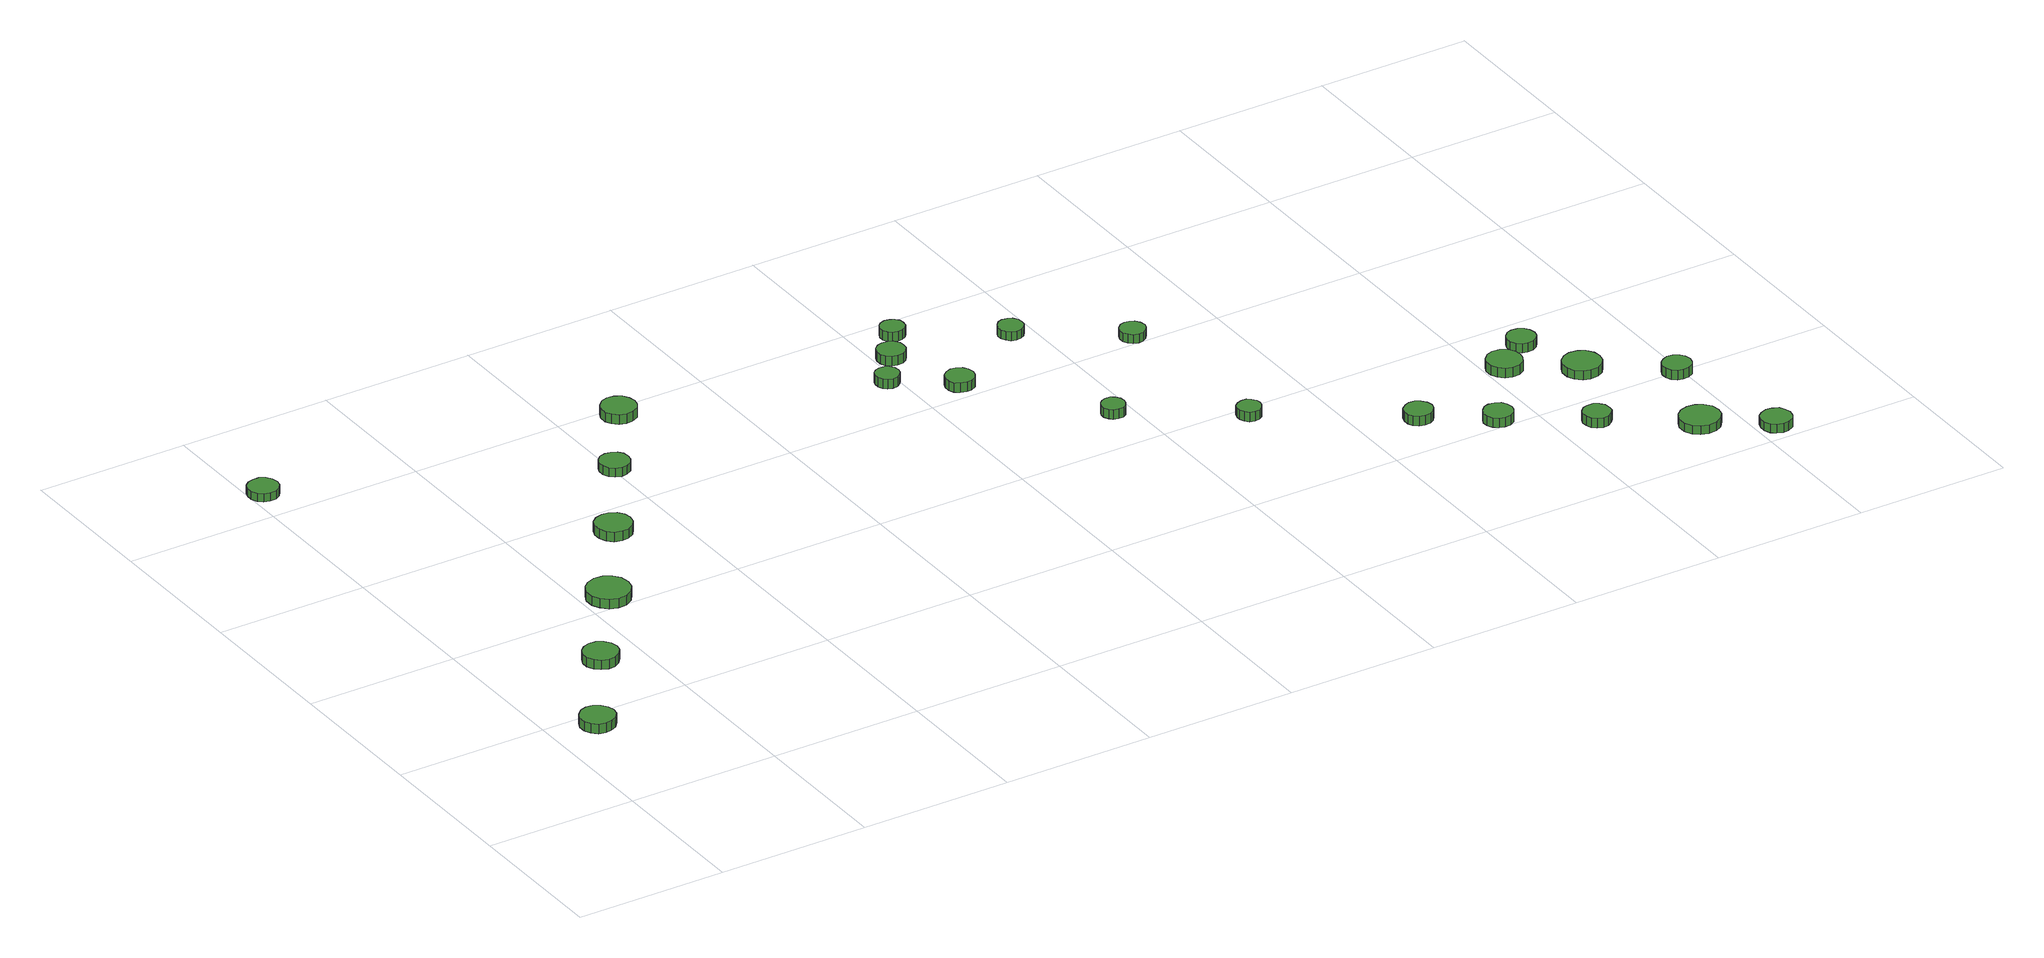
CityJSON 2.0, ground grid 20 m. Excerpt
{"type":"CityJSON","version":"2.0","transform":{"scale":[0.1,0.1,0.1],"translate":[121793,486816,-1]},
"CityObjects":{
"tree1":{"type":"SolitaryVegetationObject","attributes":{"function":"something"},"geometry":[{"type":"MultiSurface","lod":"1","boundaries":[[[0,1,2,3,4,5,6,7,8,9,10,11,12,13,14]],[[15,16,17,18,19,20,21,22,23,24,25,26,27,28,29]],[[0,29,28,1]],[[1,28,27,2]],[[2,27,26,3]],[[3,26,25,4]],[[4,25,24,5]],[[5,24,23,6]],[[6,23,22,7]],[[7,22,21,8]],[[8,21,20,9]],[[9,20,19,10]],[[10,19,18,11]],[[11,18,17,12]],[[12,17,16,13]],[[13,16,15,14]],[[14,15,29,0]]]}]},
"tree2":{"type":"SolitaryVegetationObject","attributes":{"function":"something"},"geometry":[{"type":"MultiSurface","lod":"1","boundaries":[[[30,31,32,33,34,35,36,37,38,39,40,41,42,43,44]],[[45,46,47,48,49,50,51,52,53,54,55,56,57,58,59]],[[30,59,58,31]],[[31,58,57,32]],[[32,57,56,33]],[[33,56,55,34]],[[34,55,54,35]],[[35,54,53,36]],[[36,53,52,37]],[[37,52,51,38]],[[38,51,50,39]],[[39,50,49,40]],[[40,49,48,41]],[[41,48,47,42]],[[42,47,46,43]],[[43,46,45,44]],[[44,45,59,30]]]}]},
"tree3":{"type":"SolitaryVegetationObject","attributes":{"function":"something"},"geometry":[{"type":"MultiSurface","lod":"1","boundaries":[[[60,61,62,63,64,65,66,67,68,69,70,71,72,73,74]],[[75,76,77,78,79,80,81,82,83,84,85,86,87,88,89]],[[60,89,88,61]],[[61,88,87,62]],[[62,87,86,63]],[[63,86,85,64]],[[64,85,84,65]],[[65,84,83,66]],[[66,83,82,67]],[[67,82,81,68]],[[68,81,80,69]],[[69,80,79,70]],[[70,79,78,71]],[[71,78,77,72]],[[72,77,76,73]],[[73,76,75,74]],[[74,75,89,60]]]}]},
"tree4":{"type":"SolitaryVegetationObject","attributes":{"function":"something"},"geometry":[{"type":"MultiSurface","lod":"1","boundaries":[[[90,91,92,93,94,95,96,97,98,99,100,101,102,103,104]],[[105,106,107,108,109,110,111,112,113,114,115,116,117,118,119]],[[90,119,118,91]],[[91,118,117,92]],[[92,117,116,93]],[[93,116,115,94]],[[94,115,114,95]],[[95,114,113,96]],[[96,113,112,97]],[[97,112,111,98]],[[98,111,110,99]],[[99,110,109,100]],[[100,109,108,101]],[[101,108,107,102]],[[102,107,106,103]],[[103,106,105,104]],[[104,105,119,90]]]}]},
"tree5":{"type":"SolitaryVegetationObject","attributes":{"function":"something"},"geometry":[{"type":"MultiSurface","lod":"1","boundaries":[[[120,121,122,123,124,125,126,127,128,129,130,131,132,133,134]],[[135,136,137,138,139,140,141,142,143,144,145,146,147,148,149]],[[120,149,148,121]],[[121,148,147,122]],[[122,147,146,123]],[[123,146,145,124]],[[124,145,144,125]],[[125,144,143,126]],[[126,143,142,127]],[[127,142,141,128]],[[128,141,140,129]],[[129,140,139,130]],[[130,139,138,131]],[[131,138,137,132]],[[132,137,136,133]],[[133,136,135,134]],[[134,135,149,120]]]}]},
"tree6":{"type":"SolitaryVegetationObject","attributes":{"function":"something"},"geometry":[{"type":"MultiSurface","lod":"1","boundaries":[[[150,151,152,153,154,155,156,157,158,159,160,161,162,163,164]],[[165,166,167,168,169,170,171,172,173,174,175,176,177,178,179]],[[150,179,178,151]],[[151,178,177,152]],[[152,177,176,153]],[[153,176,175,154]],[[154,175,174,155]],[[155,174,173,156]],[[156,173,172,157]],[[157,172,171,158]],[[158,171,170,159]],[[159,170,169,160]],[[160,169,168,161]],[[161,168,167,162]],[[162,167,166,163]],[[163,166,165,164]],[[164,165,179,150]]]}]},
"tree7":{"type":"SolitaryVegetationObject","attributes":{"function":"something"},"geometry":[{"type":"MultiSurface","lod":"1","boundaries":[[[180,181,182,183,184,185,186,187,188,189,190,191,192,193,194]],[[195,196,197,198,199,200,201,202,203,204,205,206,207,208,209]],[[180,209,208,181]],[[181,208,207,182]],[[182,207,206,183]],[[183,206,205,184]],[[184,205,204,185]],[[185,204,203,186]],[[186,203,202,187]],[[187,202,201,188]],[[188,201,200,189]],[[189,200,199,190]],[[190,199,198,191]],[[191,198,197,192]],[[192,197,196,193]],[[193,196,195,194]],[[194,195,209,180]]]}]},
"tree8":{"type":"SolitaryVegetationObject","attributes":{"function":"something"},"geometry":[{"type":"MultiSurface","lod":"1","boundaries":[[[210,211,212,213,214,215,216,217,218,219,220,221,222,223,224]],[[225,226,227,228,229,230,231,232,233,234,235,236,237,238,239]],[[210,239,238,211]],[[211,238,237,212]],[[212,237,236,213]],[[213,236,235,214]],[[214,235,234,215]],[[215,234,233,216]],[[216,233,232,217]],[[217,232,231,218]],[[218,231,230,219]],[[219,230,229,220]],[[220,229,228,221]],[[221,228,227,222]],[[222,227,226,223]],[[223,226,225,224]],[[224,225,239,210]]]}]},
"tree9":{"type":"SolitaryVegetationObject","attributes":{"function":"something"},"geometry":[{"type":"MultiSurface","lod":"1","boundaries":[[[240,241,242,243,244,245,246,247,248,249,250,251,252,253,254]],[[255,256,257,258,259,260,261,262,263,264,265,266,267,268,269]],[[240,269,268,241]],[[241,268,267,242]],[[242,267,266,243]],[[243,266,265,244]],[[244,265,264,245]],[[245,264,263,246]],[[246,263,262,247]],[[247,262,261,248]],[[248,261,260,249]],[[249,260,259,250]],[[250,259,258,251]],[[251,258,257,252]],[[252,257,256,253]],[[253,256,255,254]],[[254,255,269,240]]]}]},
"tree10":{"type":"SolitaryVegetationObject","attributes":{"function":"something"},"geometry":[{"type":"MultiSurface","lod":"1","boundaries":[[[270,271,272,273,274,275,276,277,278,279,280,281,282,283,284]],[[285,286,287,288,289,290,291,292,293,294,295,296,297,298,299]],[[270,299,298,271]],[[271,298,297,272]],[[272,297,296,273]],[[273,296,295,274]],[[274,295,294,275]],[[275,294,293,276]],[[276,293,292,277]],[[277,292,291,278]],[[278,291,290,279]],[[279,290,289,280]],[[280,289,288,281]],[[281,288,287,282]],[[282,287,286,283]],[[283,286,285,284]],[[284,285,299,270]]]}]},
"tree11":{"type":"SolitaryVegetationObject","attributes":{"function":"something"},"geometry":[{"type":"MultiSurface","lod":"1","boundaries":[[[300,301,302,303,304,305,306,307,308,309,310,311,312,313,314]],[[315,316,317,318,319,320,321,322,323,324,325,326,327,328,329]],[[300,329,328,301]],[[301,328,327,302]],[[302,327,326,303]],[[303,326,325,304]],[[304,325,324,305]],[[305,324,323,306]],[[306,323,322,307]],[[307,322,321,308]],[[308,321,320,309]],[[309,320,319,310]],[[310,319,318,311]],[[311,318,317,312]],[[312,317,316,313]],[[313,316,315,314]],[[314,315,329,300]]]}]},
"tree12":{"type":"SolitaryVegetationObject","attributes":{"function":"something"},"geometry":[{"type":"MultiSurface","lod":"1","boundaries":[[[330,331,332,333,334,335,336,337,338,339,340,341,342,343,344]],[[345,346,347,348,349,350,351,352,353,354,355,356,357,358,359]],[[330,359,358,331]],[[331,358,357,332]],[[332,357,356,333]],[[333,356,355,334]],[[334,355,354,335]],[[335,354,353,336]],[[336,353,352,337]],[[337,352,351,338]],[[338,351,350,339]],[[339,350,349,340]],[[340,349,348,341]],[[341,348,347,342]],[[342,347,346,343]],[[343,346,345,344]],[[344,345,359,330]]]}]},
"tree13":{"type":"SolitaryVegetationObject","attributes":{"function":"something"},"geometry":[{"type":"MultiSurface","lod":"1","boundaries":[[[360,361,362,363,364,365,366,367,368,369,370,371,372,373,374]],[[375,376,377,378,379,380,381,382,383,384,385,386,387,388,389]],[[360,389,388,361]],[[361,388,387,362]],[[362,387,386,363]],[[363,386,385,364]],[[364,385,384,365]],[[365,384,383,366]],[[366,383,382,367]],[[367,382,381,368]],[[368,381,380,369]],[[369,380,379,370]],[[370,379,378,371]],[[371,378,377,372]],[[372,377,376,373]],[[373,376,375,374]],[[374,375,389,360]]]}]},
"tree14":{"type":"SolitaryVegetationObject","attributes":{"function":"something"},"geometry":[{"type":"MultiSurface","lod":"1","boundaries":[[[390,391,392,393,394,395,396,397,398,399,400,401,402,403,404]],[[405,406,407,408,409,410,411,412,413,414,415,416,417,418,419]],[[390,419,418,391]],[[391,418,417,392]],[[392,417,416,393]],[[393,416,415,394]],[[394,415,414,395]],[[395,414,413,396]],[[396,413,412,397]],[[397,412,411,398]],[[398,411,410,399]],[[399,410,409,400]],[[400,409,408,401]],[[401,408,407,402]],[[402,407,406,403]],[[403,406,405,404]],[[404,405,419,390]]]}]},
"tree15":{"type":"SolitaryVegetationObject","attributes":{"function":"something"},"geometry":[{"type":"MultiSurface","lod":"1","boundaries":[[[420,421,422,423,424,425,426,427,428,429,430,431,432,433,434]],[[435,436,437,438,439,440,441,442,443,444,445,446,447,448,449]],[[420,449,448,421]],[[421,448,447,422]],[[422,447,446,423]],[[423,446,445,424]],[[424,445,444,425]],[[425,444,443,426]],[[426,443,442,427]],[[427,442,441,428]],[[428,441,440,429]],[[429,440,439,430]],[[430,439,438,431]],[[431,438,437,432]],[[432,437,436,433]],[[433,436,435,434]],[[434,435,449,420]]]}]},
"tree16":{"type":"SolitaryVegetationObject","attributes":{"function":"something"},"geometry":[{"type":"MultiSurface","lod":"1","boundaries":[[[450,451,452,453,454,455,456,457,458,459,460,461,462,463,464]],[[465,466,467,468,469,470,471,472,473,474,475,476,477,478,479]],[[450,479,478,451]],[[451,478,477,452]],[[452,477,476,453]],[[453,476,475,454]],[[454,475,474,455]],[[455,474,473,456]],[[456,473,472,457]],[[457,472,471,458]],[[458,471,470,459]],[[459,470,469,460]],[[460,469,468,461]],[[461,468,467,462]],[[462,467,466,463]],[[463,466,465,464]],[[464,465,479,450]]]}]},
"tree17":{"type":"SolitaryVegetationObject","attributes":{"function":"something"},"geometry":[{"type":"MultiSurface","lod":"1","boundaries":[[[480,481,482,483,484,485,486,487,488,489,490,491,492,493,494]],[[495,496,497,498,499,500,501,502,503,504,505,506,507,508,509]],[[480,509,508,481]],[[481,508,507,482]],[[482,507,506,483]],[[483,506,505,484]],[[484,505,504,485]],[[485,504,503,486]],[[486,503,502,487]],[[487,502,501,488]],[[488,501,500,489]],[[489,500,499,490]],[[490,499,498,491]],[[491,498,497,492]],[[492,497,496,493]],[[493,496,495,494]],[[494,495,509,480]]]}]},
"tree18":{"type":"SolitaryVegetationObject","attributes":{"function":"something"},"geometry":[{"type":"MultiSurface","lod":"1","boundaries":[[[510,511,512,513,514,515,516,517,518,519,520,521,522,523,524]],[[525,526,527,528,529,530,531,532,533,534,535,536,537,538,539]],[[510,539,538,511]],[[511,538,537,512]],[[512,537,536,513]],[[513,536,535,514]],[[514,535,534,515]],[[515,534,533,516]],[[516,533,532,517]],[[517,532,531,518]],[[518,531,530,519]],[[519,530,529,520]],[[520,529,528,521]],[[521,528,527,522]],[[522,527,526,523]],[[523,526,525,524]],[[524,525,539,510]]]}]},
"tree19":{"type":"SolitaryVegetationObject","attributes":{"function":"something"},"geometry":[{"type":"MultiSurface","lod":"1","boundaries":[[[540,541,542,543,544,545,546,547,548,549,550,551,552,553,554]],[[555,556,557,558,559,560,561,562,563,564,565,566,567,568,569]],[[540,569,568,541]],[[541,568,567,542]],[[542,567,566,543]],[[543,566,565,544]],[[544,565,564,545]],[[545,564,563,546]],[[546,563,562,547]],[[547,562,561,548]],[[548,561,560,549]],[[549,560,559,550]],[[550,559,558,551]],[[551,558,557,552]],[[552,557,556,553]],[[553,556,555,554]],[[554,555,569,540]]]}]},
"tree20":{"type":"SolitaryVegetationObject","attributes":{"function":"something"},"geometry":[{"type":"MultiSurface","lod":"1","boundaries":[[[570,571,572,573,574,575,576,577,578,579,580,581,582,583,584]],[[585,586,587,588,589,590,591,592,593,594,595,596,597,598,599]],[[570,599,598,571]],[[571,598,597,572]],[[572,597,596,573]],[[573,596,595,574]],[[574,595,594,575]],[[575,594,593,576]],[[576,593,592,577]],[[577,592,591,578]],[[578,591,590,579]],[[579,590,589,580]],[[580,589,588,581]],[[581,588,587,582]],[[582,587,586,583]],[[583,586,585,584]],[[584,585,599,570]]]}]},
"tree21":{"type":"SolitaryVegetationObject","attributes":{"function":"something"},"geometry":[{"type":"MultiSurface","lod":"1","boundaries":[[[600,601,602,603,604,605,606,607,608,609,610,611,612,613,614]],[[615,616,617,618,619,620,621,622,623,624,625,626,627,628,629]],[[600,629,628,601]],[[601,628,627,602]],[[602,627,626,603]],[[603,626,625,604]],[[604,625,624,605]],[[605,624,623,606]],[[606,623,622,607]],[[607,622,621,608]],[[608,621,620,609]],[[609,620,619,610]],[[610,619,618,611]],[[611,618,617,612]],[[612,617,616,613]],[[613,616,615,614]],[[614,615,629,600]]]}]},
"tree22":{"type":"SolitaryVegetationObject","attributes":{"function":"something"},"geometry":[{"type":"MultiSurface","lod":"1","boundaries":[[[630,631,632,633,634,635,636,637,638,639,640,641,642,643,644]],[[645,646,647,648,649,650,651,652,653,654,655,656,657,658,659]],[[630,659,658,631]],[[631,658,657,632]],[[632,657,656,633]],[[633,656,655,634]],[[634,655,654,635]],[[635,654,653,636]],[[636,653,652,637]],[[637,652,651,638]],[[638,651,650,639]],[[639,650,649,640]],[[640,649,648,641]],[[641,648,647,642]],[[642,647,646,643]],[[643,646,645,644]],[[644,645,659,630]]]}]},
"tree23":{"type":"SolitaryVegetationObject","attributes":{"function":"something"},"geometry":[{"type":"MultiSurface","lod":"1","boundaries":[[[660,661,662,663,664,665,666,667,668,669,670,671,672,673,674]],[[675,676,677,678,679,680,681,682,683,684,685,686,687,688,689]],[[660,689,688,661]],[[661,688,687,662]],[[662,687,686,663]],[[663,686,685,664]],[[664,685,684,665]],[[665,684,683,666]],[[666,683,682,667]],[[667,682,681,668]],[[668,681,680,669]],[[669,680,679,670]],[[670,679,678,671]],[[671,678,677,672]],[[672,677,676,673]],[[673,676,675,674]],[[674,675,689,660]]]}]},
"tree24":{"type":"SolitaryVegetationObject","attributes":{"function":"something"},"geometry":[{"type":"MultiSurface","lod":"1","boundaries":[[[690,691,692,693,694,695,696,697,698,699,700,701,702,703,704]],[[705,706,707,708,709,710,711,712,713,714,715,716,717,718,719]],[[690,719,718,691]],[[691,718,717,692]],[[692,717,716,693]],[[693,716,715,694]],[[694,715,714,695]],[[695,714,713,696]],[[696,713,712,697]],[[697,712,711,698]],[[698,711,710,699]],[[699,710,709,700]],[[700,709,708,701]],[[701,708,707,702]],[[702,707,706,703]],[[703,706,705,704]],[[704,705,719,690]]]}]}
},
"vertices":[
[84,174,20],[82,183,20],[76,191,20],[68,196,20],[59,197,20],[50,194,20],[43,187,20],[39,179,20],[39,169,20],[43,161,20],[50,154,20],[59,152,20],[68,153,20],[76,157,20],[82,165,20],[82,165,7],[76,157,7],[68,153,7],[59,152,7],[50,154,7],[43,161,7],[39,169,7],[39,179,7],[43,187,7],[50,194,7],[59,197,7],[68,196,7],[76,191,7],[82,183,7],[84,174,7],
[168,300,20],[166,310,20],[160,317,20],[152,322,20],[143,323,20],[134,320,20],[127,314,20],[123,305,20],[123,296,20],[127,287,20],[134,281,20],[143,278,20],[152,279,20],[160,284,20],[166,291,20],[166,291,7],[160,284,7],[152,279,7],[143,278,7],[134,281,7],[127,287,7],[123,296,7],[123,305,7],[127,314,7],[134,320,7],[143,323,7],[152,322,7],[160,317,7],[166,310,7],[168,300,7],
[39,852,16],[37,860,16],[32,867,16],[25,871,16],[17,871,16],[9,869,16],[3,864,16],[0,856,16],[0,848,16],[3,840,16],[9,835,16],[17,833,16],[25,833,16],[32,837,16],[37,844,16],[37,844,5],[32,837,5],[25,833,5],[17,833,5],[9,835,5],[3,840,5],[0,848,5],[0,856,5],[3,864,5],[9,869,5],[17,871,5],[25,871,5],[32,867,5],[37,860,5],[39,852,5],
[260,421,21],[258,433,21],[251,442,21],[241,448,21],[229,449,21],[218,445,21],[210,438,21],[205,427,21],[205,415,21],[210,405,21],[218,397,21],[229,393,21],[241,394,21],[251,400,21],[258,410,21],[258,410,8],[251,400,8],[241,394,8],[229,393,8],[218,397,8],[210,405,8],[205,415,8],[205,427,8],[210,438,8],[218,445,8],[229,449,8],[241,448,8],[251,442,8],[258,433,8],[260,421,8],
[345,551,20],[343,560,20],[337,568,20],[328,573,20],[319,574,20],[309,571,20],[302,565,20],[298,556,20],[298,546,20],[302,537,20],[309,530,20],[319,527,20],[328,528,20],[337,533,20],[343,541,20],[343,541,7],[337,533,7],[328,528,7],[319,527,7],[309,530,7],[302,537,7],[298,546,7],[298,556,7],[302,565,7],[309,571,7],[319,574,7],[328,573,7],[337,568,7],[343,560,7],[345,551,7],
[420,675,20],[419,683,20],[414,689,20],[407,693,20],[399,694,20],[391,692,20],[385,686,20],[382,679,20],[382,671,20],[385,663,20],[391,658,20],[399,655,20],[407,656,20],[414,660,20],[419,667,20],[419,667,8],[414,660,8],[407,656,8],[399,655,8],[391,658,8],[385,663,8],[382,671,8],[382,679,8],[385,686,8],[391,692,8],[399,694,8],[407,693,8],[414,689,8],[419,683,8],[420,675,8],
[497,782,20],[495,791,20],[490,799,20],[481,804,20],[472,805,20],[463,802,20],[456,795,20],[452,787,20],[452,777,20],[456,769,20],[463,763,20],[472,760,20],[481,761,20],[490,765,20],[495,773,20],[495,773,7],[490,765,7],[481,761,7],[472,760,7],[463,763,7],[456,769,7],[452,777,7],[452,787,7],[456,795,7],[463,802,7],[472,805,7],[481,804,7],[490,799,7],[495,791,7],[497,782,7],
[800,675,21],[799,682,21],[795,687,21],[790,690,21],[783,691,21],[777,689,21],[772,685,21],[770,679,21],[770,672,21],[772,666,21],[777,662,21],[783,660,21],[790,661,21],[795,664,21],[799,669,21],[799,669,8],[795,664,8],[790,661,8],[783,660,8],[777,662,8],[772,666,8],[770,672,8],[770,679,8],[772,685,8],[777,689,8],[783,691,8],[790,690,8],[795,687,8],[799,682,8],[800,675,8],
[838,723,20],[837,730,20],[832,737,20],[826,740,20],[818,741,20],[811,739,20],[805,734,20],[802,727,20],[802,719,20],[805,712,20],[811,707,20],[818,705,20],[826,706,20],[832,710,20],[837,716,20],[837,716,7],[832,710,7],[826,706,7],[818,705,7],[811,707,7],[805,712,7],[802,719,7],[802,727,7],[805,734,7],[811,739,7],[818,741,7],[826,740,7],[832,737,7],[837,730,7],[838,723,7],
[874,626,20],[872,634,20],[868,640,20],[861,644,20],[854,645,20],[846,642,20],[840,637,20],[837,630,20],[837,622,20],[840,615,20],[846,610,20],[854,608,20],[861,608,20],[868,612,20],[872,618,20],[872,618,7],[868,612,7],[861,608,7],[854,608,7],[846,610,7],[840,615,7],[837,622,7],[837,630,7],[840,637,7],[846,642,7],[854,645,7],[861,644,7],[868,640,7],[872,634,7],[874,626,7],
[866,769,20],[865,775,20],[861,780,20],[855,783,20],[849,784,20],[842,782,20],[838,778,20],[835,772,20],[835,765,20],[838,759,20],[842,755,20],[849,753,20],[855,754,20],[861,757,20],[865,762,20],[865,762,7],[861,757,7],[855,754,7],[849,753,7],[842,755,7],[838,759,7],[835,765,7],[835,772,7],[838,778,7],[842,782,7],[849,784,7],[855,783,7],[861,780,7],[865,775,7],[866,769,7],
[990,474,19],[989,480,19],[985,485,19],[980,489,19],[973,489,19],[967,487,19],[963,483,19],[960,477,19],[960,471,19],[963,465,19],[967,461,19],[973,459,19],[980,459,19],[985,462,19],[989,468,19],[989,468,6],[985,462,6],[980,459,6],[973,459,6],[967,461,6],[963,465,6],[960,471,6],[960,477,6],[963,483,6],[967,487,6],[973,489,6],[980,489,6],[985,485,6],[989,480,6],[990,474,6],
[987,697,19],[986,703,19],[982,709,19],[976,712,19],[969,713,19],[963,711,19],[958,706,19],[955,700,19],[955,693,19],[958,687,19],[963,682,19],[969,680,19],[976,681,19],[982,684,19],[986,690,19],[986,690,7],[982,684,7],[976,681,7],[969,680,7],[963,682,7],[958,687,7],[955,693,7],[955,700,7],[958,706,7],[963,711,7],[969,713,7],[976,712,7],[982,709,7],[986,703,7],[987,697,7],
[1123,382,20],[1122,388,20],[1118,393,20],[1113,397,20],[1106,397,20],[1100,395,20],[1095,391,20],[1093,385,20],[1093,379,20],[1095,373,20],[1100,368,20],[1106,366,20],[1113,367,20],[1118,370,20],[1122,376,20],[1122,376,7],[1118,370,7],[1113,367,7],[1106,366,7],[1100,368,7],[1095,373,7],[1093,379,7],[1093,385,7],[1095,391,7],[1100,395,7],[1106,397,7],[1113,397,7],[1118,393,7],[1122,388,7],[1123,382,7],
[1107,613,19],[1105,620,19],[1101,626,19],[1095,629,19],[1089,630,19],[1082,628,19],[1077,623,19],[1074,617,19],[1074,610,19],[1077,604,19],[1082,599,19],[1089,597,19],[1095,598,19],[1101,601,19],[1105,607,19],[1105,607,7],[1101,601,7],[1095,598,7],[1089,597,7],[1082,599,7],[1077,604,7],[1074,610,7],[1074,617,7],[1077,623,7],[1082,628,7],[1089,630,7],[1095,629,7],[1101,626,7],[1105,620,7],[1107,613,7],
[1293,268,20],[1291,276,20],[1286,282,20],[1280,286,20],[1272,287,20],[1265,284,20],[1259,279,20],[1256,272,20],[1256,264,20],[1259,257,20],[1265,252,20],[1272,250,20],[1280,251,20],[1286,254,20],[1291,261,20],[1291,261,7],[1286,254,7],[1280,251,7],[1272,250,7],[1265,252,7],[1259,257,7],[1256,264,7],[1256,272,7],[1259,279,7],[1265,284,7],[1272,287,7],[1280,286,7],[1286,282,7],[1291,276,7],[1293,268,7],
[1371,214,20],[1369,222,20],[1365,228,20],[1358,232,20],[1350,233,20],[1343,231,20],[1337,225,20],[1333,218,20],[1333,210,20],[1337,203,20],[1343,198,20],[1350,196,20],[1358,196,20],[1365,200,20],[1369,207,20],[1369,207,7],[1365,200,7],[1358,196,7],[1350,196,7],[1343,198,7],[1337,203,7],[1333,210,7],[1333,218,7],[1337,225,7],[1343,231,7],[1350,233,7],[1358,232,7],[1365,228,7],[1369,222,7],[1371,214,7],
[1468,150,20],[1467,158,20],[1462,164,20],[1456,168,20],[1448,168,20],[1441,166,20],[1436,161,20],[1433,154,20],[1433,147,20],[1436,140,20],[1441,135,20],[1448,132,20],[1456,133,20],[1462,137,20],[1467,143,20],[1467,143,7],[1462,137,7],[1456,133,7],[1448,132,7],[1441,135,7],[1436,140,7],[1433,147,7],[1433,154,7],[1436,161,7],[1441,166,7],[1448,168,7],[1456,168,7],[1462,164,7],[1467,158,7],[1468,150,7],
[1446,314,20],[1444,323,20],[1439,331,20],[1431,336,20],[1421,337,20],[1412,334,20],[1405,327,20],[1401,319,20],[1401,309,20],[1405,301,20],[1412,294,20],[1421,291,20],[1431,292,20],[1439,297,20],[1444,305,20],[1444,305,7],[1439,297,7],[1431,292,7],[1421,291,7],[1412,294,7],[1405,301,7],[1401,309,7],[1401,319,7],[1405,327,7],[1412,334,7],[1421,337,7],[1431,336,7],[1439,331,7],[1444,323,7],[1446,314,7],
[1576,78,19],[1574,89,19],[1567,98,19],[1558,103,19],[1547,104,19],[1537,101,19],[1529,94,19],[1524,84,19],[1524,73,19],[1529,63,19],[1537,56,19],[1547,53,19],[1558,54,19],[1567,59,19],[1574,68,19],[1574,68,7],[1567,59,7],[1558,54,7],[1547,53,7],[1537,56,7],[1529,63,7],[1524,73,7],[1524,84,7],[1529,94,7],[1537,101,7],[1547,104,7],[1558,103,7],[1567,98,7],[1574,89,7],[1576,78,7],
[1489,350,19],[1487,358,19],[1483,364,19],[1476,368,19],[1468,369,19],[1461,367,19],[1455,361,19],[1452,354,19],[1452,347,19],[1455,339,19],[1461,334,19],[1468,332,19],[1476,333,19],[1483,337,19],[1487,343,19],[1487,343,7],[1483,337,7],[1476,333,7],[1468,332,7],[1461,334,7],[1455,339,7],[1452,347,7],[1452,354,7],[1455,361,7],[1461,367,7],[1468,369,7],[1476,368,7],[1483,364,7],[1487,358,7],[1489,350,7],
[1525,262,19],[1523,272,19],[1517,281,19],[1508,286,19],[1497,287,19],[1488,284,19],[1480,277,19],[1476,268,19],[1476,257,19],[1480,248,19],[1488,241,19],[1497,238,19],[1508,239,19],[1517,244,19],[1523,252,19],[1523,252,7],[1517,244,7],[1508,239,7],[1497,238,7],[1488,241,7],[1480,248,7],[1476,257,7],[1476,268,7],[1480,277,7],[1488,284,7],[1497,287,7],[1508,286,7],[1517,281,7],[1523,272,7],[1525,262,7],
[1645,28,19],[1643,36,19],[1639,43,19],[1631,47,19],[1623,48,19],[1615,45,19],[1609,40,19],[1606,32,19],[1606,24,19],[1609,16,19],[1615,11,19],[1623,8,19],[1631,9,19],[1639,13,19],[1643,20,19],[1643,20,7],[1639,13,7],[1631,9,7],[1623,8,7],[1615,11,7],[1609,16,7],[1606,24,7],[1606,32,7],[1609,40,7],[1615,45,7],[1623,48,7],[1631,47,7],[1639,43,7],[1643,36,7],[1645,28,7],
[1611,197,20],[1609,205,20],[1605,211,20],[1598,215,20],[1590,216,20],[1583,213,20],[1577,208,20],[1574,201,20],[1574,193,20],[1577,186,20],[1583,181,20],[1590,179,20],[1598,180,20],[1605,183,20],[1609,190,20],[1609,190,7],[1605,183,7],[1598,180,7],[1590,179,7],[1583,181,7],[1577,186,7],[1574,193,7],[1574,201,7],[1577,208,7],[1583,213,7],[1590,216,7],[1598,215,7],[1605,211,7],[1609,205,7],[1611,197,7]
]}
